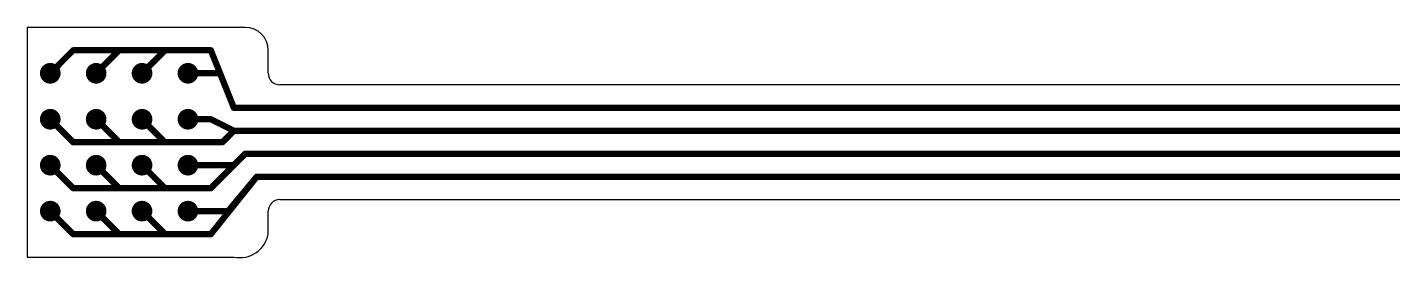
# Model space of a CAD drawing. Extents: x 0 to 1.19, y 0.04 to 0.27.
# Drawn here: x 0 to 0.595, y 0.045 to 0.145 of the extents above; entities that cross this region are included whole.
import ezdxf

# ---------------------------------------------------------------- set-up
doc = ezdxf.new("R2010")
doc.units = 0
for name, color, linetype in [('1', 14, 'CONTINUOUS'), ('15', 14, 'CONTINUOUS'), ('16', 174, 'CONTINUOUS'), ('17', 94, 'CONTINUOUS'), ('2', 174, 'CONTINUOUS'), ('20', 178, 'CONTINUOUS'), ('23', 178, 'CONTINUOUS')]:
    doc.layers.add(name, color=color, linetype=linetype)

# ---------------------------------------------------------------- blocks, each defined once
blk = doc.blocks.new('ROUNDP')
at = {"const_width": 0.5}
blk.add_lwpolyline([(0, -0.25, 1), (0, 0.25, 1), (0, -0.25)], format="xyb", dxfattribs=at)

msp = doc.modelspace()

# ---------------------------------------------------------------- linework, layer by layer
at = {"layer": '1', "const_width": 0.001375}
for points in [[(0.07, 0.125688, 1), (0.07, 0.124313)], [(0.084638, 0.125255, 1), (0.083362, 0.124745)], [(0.084, 0.124313, 1), (0.084, 0.125688)], [(0.09, 0.110687, 1), (0.09, 0.109313)], [(0.089362, 0.109745, 1), (0.090638, 0.110255)], [(0.07, 0.105687, 1), (0.07, 0.104313)], [(0.080307, 0.105615, 1), (0.079693, 0.104385)], [(0.08, 0.104313, 1), (0.08, 0.105687)], [(0.09, 0.100687, 1), (0.09, 0.099313)], [(0.089693, 0.099385, 1), (0.090307, 0.100615)], [(0.095, 0.090687, 1), (0.095, 0.089313)], [(0.095486, 0.089514, 1), (0.094514, 0.090486)], [(0.07, 0.085687, 1), (0.07, 0.084313)], [(0.089514, 0.085486, 1), (0.090486, 0.084514)], [(0.09, 0.084313, 1), (0.09, 0.085687)], [(0.1, 0.080687, 1), (0.1, 0.079313)], [(0.100528, 0.07956, 1), (0.099472, 0.08044)], [(0.07, 0.065687, 1), (0.07, 0.064313)], [(0.086972, 0.06544, 1), (0.088028, 0.06456)], [(0.0875, 0.064313, 1), (0.0875, 0.065687)]]:
    msp.add_lwpolyline(points, format="xyb", dxfattribs=at)
at = {"layer": '1', "const_width": 0.00275}
for points in [[(0.07, 0.125), (0.084, 0.125)], [(0.084, 0.125), (0.09, 0.11)], [(0.09, 0.11), (0.945, 0.11)], [(0.07, 0.105), (0.08, 0.105)], [(0.08, 0.105), (0.09, 0.1)], [(0.09, 0.1), (0.955, 0.1)], [(0.09, 0.085), (0.095, 0.09)], [(0.095, 0.09), (0.94, 0.09)], [(0.07, 0.085), (0.09, 0.085)], [(0.0875, 0.065), (0.1, 0.08)], [(0.1, 0.08), (0.935, 0.08)], [(0.07, 0.065), (0.0875, 0.065)]]:
    msp.add_lwpolyline(points, dxfattribs=at)
at = {"layer": '15', "const_width": 0.00275}
for points in [[(0.03, 0.125), (0.04, 0.135)], [(0.04, 0.135), (0.08, 0.135)], [(0.08, 0.135), (0.09, 0.11)], [(0.09, 0.11), (0.945, 0.11)], [(0.03, 0.105), (0.04, 0.095)], [(0.085, 0.095), (0.09, 0.1)], [(0.09, 0.1), (0.955, 0.1)], [(0.04, 0.095), (0.085, 0.095)], [(0.08, 0.075), (0.095, 0.09)], [(0.095, 0.09), (0.94, 0.09)], [(0.03, 0.085), (0.04, 0.075)], [(0.08, 0.055), (0.1, 0.08)], [(0.1, 0.08), (0.935, 0.08)], [(0.04, 0.075), (0.08, 0.075)], [(0.03, 0.065), (0.04, 0.055)], [(0.04, 0.055), (0.08, 0.055)]]:
    msp.add_lwpolyline(points, dxfattribs=at)
at = {"layer": '15', "const_width": 0.001375}
for points in [[(0.04, 0.135688, 1), (0.04, 0.134313)], [(0.040486, 0.134514, 1), (0.039514, 0.135486)], [(0.080638, 0.135255, 1), (0.079362, 0.134745)], [(0.08, 0.134313, 1), (0.08, 0.135688)], [(0.029514, 0.125486, 1), (0.030486, 0.124514)], [(0.09, 0.110687, 1), (0.09, 0.109313)], [(0.089362, 0.109745, 1), (0.090638, 0.110255)], [(0.030486, 0.105486, 1), (0.029514, 0.104514)], [(0.09, 0.100687, 1), (0.09, 0.099313)], [(0.090486, 0.099514, 1), (0.089514, 0.100486)], [(0.04, 0.095687, 1), (0.04, 0.094313)], [(0.039514, 0.094514, 1), (0.040486, 0.095486)], [(0.084514, 0.095486, 1), (0.085486, 0.094514)], [(0.085, 0.094313, 1), (0.085, 0.095687)], [(0.095, 0.090687, 1), (0.095, 0.089313)], [(0.095486, 0.089514, 1), (0.094514, 0.090486)], [(0.030486, 0.085486, 1), (0.029514, 0.084514)], [(0.1, 0.080687, 1), (0.1, 0.079313)], [(0.100537, 0.079571, 1), (0.099463, 0.080429)], [(0.04, 0.075687, 1), (0.04, 0.074313)], [(0.039514, 0.074514, 1), (0.040486, 0.075486)], [(0.079514, 0.075486, 1), (0.080486, 0.074514)], [(0.08, 0.074313, 1), (0.08, 0.075687)], [(0.030486, 0.065486, 1), (0.029514, 0.064514)], [(0.04, 0.055688, 1), (0.04, 0.054312)], [(0.039514, 0.054514, 1), (0.040486, 0.055486)], [(0.079463, 0.055429, 1), (0.080537, 0.054571)], [(0.08, 0.054312, 1), (0.08, 0.055688)]]:
    msp.add_lwpolyline(points, format="xyb", dxfattribs=at)
at = {"layer": '16', "const_width": 0.00275}
for points in [[(0.01, 0.125), (0.02, 0.135)], [(0.02, 0.135), (0.08, 0.135)], [(0.08, 0.135), (0.09, 0.11)], [(0.09, 0.11), (0.945, 0.11)], [(0.01, 0.105), (0.02, 0.095)], [(0.085, 0.095), (0.09, 0.1)], [(0.09, 0.1), (0.955, 0.1)], [(0.02, 0.095), (0.085, 0.095)], [(0.08, 0.075), (0.095, 0.09)], [(0.095, 0.09), (0.94, 0.09)], [(0.01, 0.085), (0.02, 0.075)], [(0.08, 0.055), (0.1, 0.08)], [(0.1, 0.08), (0.935, 0.08)], [(0.02, 0.075), (0.08, 0.075)], [(0.01, 0.065), (0.02, 0.055)], [(0.02, 0.055), (0.08, 0.055)]]:
    msp.add_lwpolyline(points, dxfattribs=at)
at = {"layer": '16', "const_width": 0.001375}
for points in [[(0.02, 0.135688, 1), (0.02, 0.134313)], [(0.020486, 0.134514, 1), (0.019514, 0.135486)], [(0.080638, 0.135255, 1), (0.079362, 0.134745)], [(0.08, 0.134313, 1), (0.08, 0.135688)], [(0.009514, 0.125486, 1), (0.010486, 0.124514)], [(0.09, 0.110687, 1), (0.09, 0.109313)], [(0.089362, 0.109745, 1), (0.090638, 0.110255)], [(0.010486, 0.105486, 1), (0.009514, 0.104514)], [(0.09, 0.100687, 1), (0.09, 0.099313)], [(0.090486, 0.099514, 1), (0.089514, 0.100486)], [(0.02, 0.095687, 1), (0.02, 0.094313)], [(0.019514, 0.094514, 1), (0.020486, 0.095486)], [(0.084514, 0.095486, 1), (0.085486, 0.094514)], [(0.085, 0.094313, 1), (0.085, 0.095687)], [(0.095, 0.090687, 1), (0.095, 0.089313)], [(0.095486, 0.089514, 1), (0.094514, 0.090486)], [(0.010486, 0.085486, 1), (0.009514, 0.084514)], [(0.1, 0.080687, 1), (0.1, 0.079313)], [(0.100537, 0.079571, 1), (0.099463, 0.080429)], [(0.02, 0.075687, 1), (0.02, 0.074313)], [(0.019514, 0.074514, 1), (0.020486, 0.075486)], [(0.079514, 0.075486, 1), (0.080486, 0.074514)], [(0.08, 0.074313, 1), (0.08, 0.075687)], [(0.010486, 0.065486, 1), (0.009514, 0.064514)], [(0.02, 0.055688, 1), (0.02, 0.054312)], [(0.019514, 0.054514, 1), (0.020486, 0.055486)], [(0.079463, 0.055429, 1), (0.080537, 0.054571)], [(0.08, 0.054312, 1), (0.08, 0.055688)]]:
    msp.add_lwpolyline(points, format="xyb", dxfattribs=at)
at = {"layer": '2', "const_width": 0.00275}
for points in [[(0.05, 0.125), (0.06, 0.135)], [(0.06, 0.135), (0.08, 0.135)], [(0.08, 0.135), (0.09, 0.11)], [(0.09, 0.11), (0.945, 0.11)], [(0.05, 0.105), (0.06, 0.095)], [(0.085, 0.095), (0.09, 0.1)], [(0.09, 0.1), (0.955, 0.1)], [(0.06, 0.095), (0.085, 0.095)], [(0.08, 0.075), (0.095, 0.09)], [(0.095, 0.09), (0.94, 0.09)], [(0.05, 0.085), (0.06, 0.075)], [(0.08, 0.055), (0.1, 0.08)], [(0.1, 0.08), (0.935, 0.08)], [(0.06, 0.075), (0.08, 0.075)], [(0.05, 0.065), (0.06, 0.055)], [(0.06, 0.055), (0.08, 0.055)]]:
    msp.add_lwpolyline(points, dxfattribs=at)
at = {"layer": '2', "const_width": 0.001375}
for points in [[(0.06, 0.135688, 1), (0.06, 0.134313)], [(0.060486, 0.134514, 1), (0.059514, 0.135486)], [(0.080638, 0.135255, 1), (0.079362, 0.134745)], [(0.08, 0.134313, 1), (0.08, 0.135688)], [(0.049514, 0.125486, 1), (0.050486, 0.124514)], [(0.09, 0.110687, 1), (0.09, 0.109313)], [(0.089362, 0.109745, 1), (0.090638, 0.110255)], [(0.050486, 0.105486, 1), (0.049514, 0.104514)], [(0.09, 0.100687, 1), (0.09, 0.099313)], [(0.090486, 0.099514, 1), (0.089514, 0.100486)], [(0.06, 0.095687, 1), (0.06, 0.094313)], [(0.059514, 0.094514, 1), (0.060486, 0.095486)], [(0.084514, 0.095486, 1), (0.085486, 0.094514)], [(0.085, 0.094313, 1), (0.085, 0.095687)], [(0.095, 0.090687, 1), (0.095, 0.089313)], [(0.095486, 0.089514, 1), (0.094514, 0.090486)], [(0.050486, 0.085486, 1), (0.049514, 0.084514)], [(0.1, 0.080687, 1), (0.1, 0.079313)], [(0.100537, 0.079571, 1), (0.099463, 0.080429)], [(0.06, 0.075687, 1), (0.06, 0.074313)], [(0.059514, 0.074514, 1), (0.060486, 0.075486)], [(0.079514, 0.075486, 1), (0.080486, 0.074514)], [(0.08, 0.074313, 1), (0.08, 0.075687)], [(0.050486, 0.065486, 1), (0.049514, 0.064514)], [(0.06, 0.055688, 1), (0.06, 0.054312)], [(0.059514, 0.054514, 1), (0.060486, 0.055486)], [(0.079463, 0.055429, 1), (0.080537, 0.054571)], [(0.08, 0.054312, 1), (0.08, 0.055688)]]:
    msp.add_lwpolyline(points, format="xyb", dxfattribs=at)
at = {"layer": '20'}
for p, q in [((0.095, 0.145), (0, 0.145)), ((0, 0.145), (0, 0.045)), ((0.105, 0.125), (0.105, 0.135)), ((0.91, 0.12), (0.11, 0.12)), ((0.11, 0.07), (0.93, 0.07)), ((0.105, 0.055), (0.105, 0.065)), ((0, 0.045), (0.09, 0.045))]:
    msp.add_line(p, q, dxfattribs=at)
for centre, radius, start, end in [((0.095, 0.135), 0.01, 0, 90), ((0.11, 0.125), 0.005, 180, 270), ((0.11, 0.065), 0.005, 90, 180), ((0.0925, 0.0575), 0.012748, 258.690068, 348.690068)]:
    msp.add_arc(centre, radius, start, end, dxfattribs=at)
at = {"layer": '23'}
msp.add_point((0.01, 0.125), dxfattribs=at)

# ---------------------------------------------------------------- block references
at = {"layer": '17', "xscale": 0.009, "yscale": 0.009}
for p in [(0.01, 0.125), (0.01, 0.125), (0.01, 0.125), (0.01, 0.125), (0.03, 0.125), (0.03, 0.125), (0.03, 0.125), (0.03, 0.125), (0.05, 0.125), (0.05, 0.125), (0.05, 0.125), (0.05, 0.125), (0.07, 0.125), (0.07, 0.125), (0.07, 0.125), (0.07, 0.125), (0.01, 0.105), (0.01, 0.105), (0.01, 0.105), (0.01, 0.105), (0.03, 0.105), (0.03, 0.105), (0.03, 0.105), (0.03, 0.105), (0.05, 0.105), (0.05, 0.105), (0.05, 0.105), (0.05, 0.105), (0.07, 0.105), (0.07, 0.105), (0.07, 0.105), (0.07, 0.105), (0.01, 0.085), (0.01, 0.085), (0.01, 0.085), (0.01, 0.085), (0.03, 0.085), (0.03, 0.085), (0.03, 0.085), (0.03, 0.085), (0.05, 0.085), (0.05, 0.085), (0.05, 0.085), (0.05, 0.085), (0.07, 0.085), (0.07, 0.085), (0.07, 0.085), (0.07, 0.085), (0.01, 0.065), (0.01, 0.065), (0.01, 0.065), (0.01, 0.065), (0.03, 0.065), (0.03, 0.065), (0.03, 0.065), (0.03, 0.065), (0.05, 0.065), (0.05, 0.065), (0.05, 0.065), (0.05, 0.065), (0.07, 0.065), (0.07, 0.065), (0.07, 0.065), (0.07, 0.065)]:
    msp.add_blockref('ROUNDP', p, dxfattribs=at)

doc.saveas('drawing.dxf')
